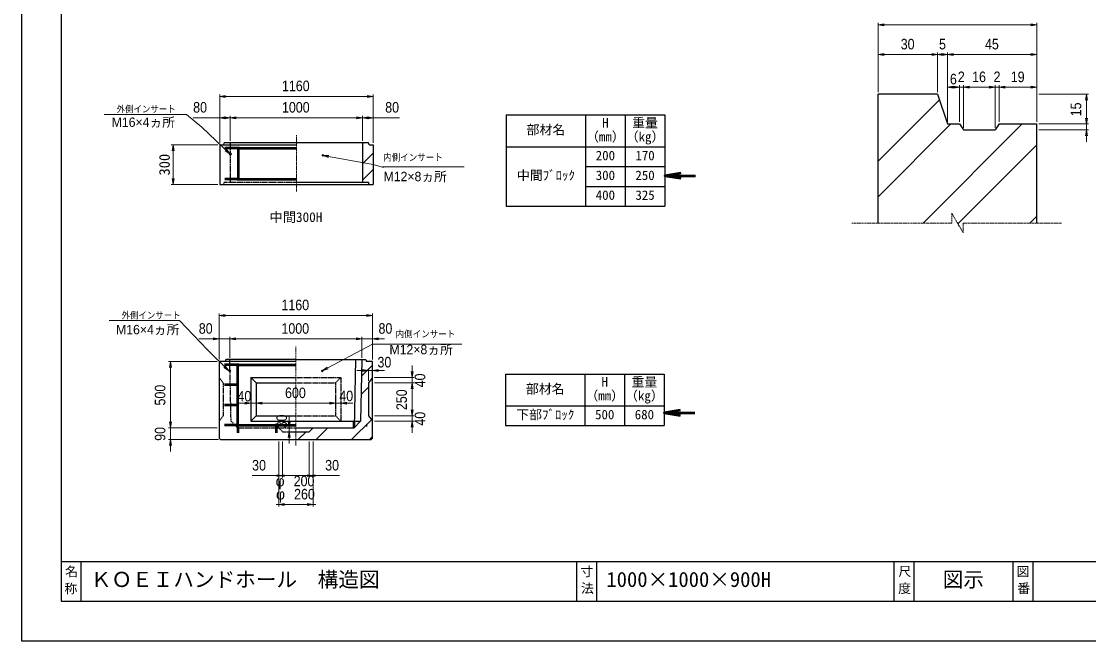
# Model space of a CAD drawing. Units: millimetres, scale not verified. Extents: x -210 to 210, y -148 to 148.
# Drawn here: x -210 to 59.1, y -148.5 to 7.8 of the extents above; entities that cross this region are included whole.
import ezdxf
from ezdxf.enums import TextEntityAlignment as Align

# ---------------------------------------------------------------- set-up
doc = ezdxf.new("R2010")
doc.units = ezdxf.units.MM
doc.linetypes.add('USER1', pattern=[12.95, 6.35, -3.175, 0.25, -3.175])
doc.linetypes.add('USER2', pattern=[4.7625, 3.175, -1.5875])
doc.layers.add('0-0', color=7, linetype='Continuous')
for name, color, linetype, lineweight in [('0-1_0', 9, 'Continuous', 25), ('0-2_dims', 2, 'Continuous', 13), ('0-3_pen1実線', 4, 'Continuous', 13), ('0-4_pen2実線', 3, 'Continuous', 13), ('0-5_pen3実線', 7, 'Continuous', 25), ('0-6_pen4実線', 6, 'Continuous', 25), ('0-7_pen1一点', 4, 'USER1', 13), ('0-8_pen2破線', 3, 'USER2', 25), ('0-9_鉄筋１', 7, 'Continuous', 50), ('0-A_鉄筋２', 7, 'Continuous', 50)]:
    doc.layers.add(name, color=color, linetype=linetype, lineweight=lineweight)
doc.styles.add('ＭＳ ゴシック', font='')
doc.styles.add('ＭＳ Ｐゴシック', font='')
doc.styles.get('ＭＳ ゴシック').set_extended_font_data('MS Gothic')
doc.styles.get('ＭＳ Ｐゴシック').set_extended_font_data('MS PGothic')

# ---------------------------------------------------------------- blocks, each defined once
blk = doc.blocks.new('部分図 1')
at = {"layer": '0-1_0'}
blk.add_lwpolyline([(0, 0), (12600, 0), (12600, 8910), (0, 8910)], close=True, dxfattribs=at)
at = {"layer": '0-2_dims'}
for p, q in [((6480.5, 4150.99), (6480.5, 4676.54)), ((6480.5, 4661.54), (7680.5, 4661.54)), ((7680.5, 3925.99), (7680.5, 4676.54)), ((6480.5, 4150.99), (6480.5, 4451.54)), ((6930.5, 4150.99), (6930.5, 4451.54)), ((6930.5, 4150.99), (6930.5, 4451.54)), ((7005.5, 3925.99), (7005.5, 4451.54)), ((7005.5, 3925.99), (7005.5, 4451.54)), ((7680.5, 3925.99), (7680.5, 4451.54)), ((6930.5, 4436.54), (6480.5, 4436.54)), ((6930.5, 4436.54), (7005.5, 4436.54)), ((7680.5, 4436.54), (7005.5, 4436.54)), ((7005.5, 3925.99), (7005.5, 4203.77)), ((7095.5, 3925.99), (7095.5, 4203.77)), ((7095.5, 3925.99), (7095.5, 4203.77)), ((7125.5, 3884.74), (7125.5, 4203.77)), ((7125.5, 3880.99), (7125.5, 4203.77)), ((7365.5, 3880.99), (7365.5, 4203.77)), ((7365.5, 3880.99), (7365.5, 4203.77)), ((7395.5, 3925.99), (7395.5, 4203.77)), ((7395.5, 3925.99), (7395.5, 4203.77)), ((7680.5, 3925.99), (7680.5, 4203.77)), ((1500.25, 3768.17), (1500.25, 4135.17)), ((1500.25, 4120.17), (2660.25, 4120.17)), ((2660.25, 3768.17), (2660.25, 4135.17)), ((7095.5, 4188.77), (7005.5, 4188.77)), ((7095.5, 4188.77), (7005.5, 4188.77)), ((7095.5, 4188.77), (7125.5, 4188.77)), ((7125.5, 4188.77), (7215.5, 4188.77)), ((7125.5, 4188.77), (7365.5, 4188.77)), ((7365.5, 4188.77), (7275.5, 4188.77)), ((7365.5, 4188.77), (7395.5, 4188.77)), ((7395.5, 4188.77), (7485.5, 4188.77)), ((7395.5, 4188.77), (7680.5, 4188.77)), ((7695.5, 4135.99), (8070.59, 4135.99)), ((8055.59, 4135.99), (8055.59, 3910.99)), ((1500.25, 3768.17), (1500.25, 3973.17)), ((1580.25, 3783.17), (1580.25, 3973.17)), ((1580.25, 3783.17), (1580.25, 3973.17)), ((1580.25, 3958.17), (2580.25, 3958.17)), ((2580.25, 3783.17), (2580.25, 3973.17)), ((2580.25, 3783.17), (2580.25, 3973.17)), ((2660.25, 3768.17), (2660.25, 3973.17)), ((8055.59, 3910.99), (8055.59, 4000.99)), ((7695.5, 3910.99), (8070.59, 3910.99)), ((7695.5, 3910.99), (8070.59, 3910.99)), ((8055.59, 3910.99), (8055.59, 3865.99)), ((7695.5, 3865.99), (8070.59, 3865.99)), ((8055.59, 3865.99), (8055.59, 3775.99)), ((1496.25, 2127), (1496.25, 2477.21)), ((2656.25, 2462.21), (1496.25, 2462.21)), ((2656.25, 2127), (2656.25, 2477.21)), ((1496.25, 2284.17), (1342.16, 2284.17)), ((1496.25, 2127), (1496.25, 2299.17)), ((1496.25, 2284.17), (1576.25, 2284.17)), ((1576.25, 2142), (1576.25, 2299.17)), ((1576.25, 2142), (1576.25, 2299.17)), ((1576.25, 2284.17), (1666.25, 2284.17)), ((1576.25, 2284.17), (2576.25, 2284.17)), ((2576.25, 2284.17), (2486.25, 2284.17)), ((2576.25, 2142), (2576.25, 2299.17)), ((2576.25, 2142), (2576.25, 2299.17)), ((2576.25, 2284.17), (2656.25, 2284.17)), ((2656.25, 2127), (2656.25, 2299.17)), ((2656.25, 2284.17), (2746.25, 2284.17)), ((1481.25, 2112), (1113.25, 2112)), ((1128.25, 1612), (1128.25, 2112)), ((2626.25, 2046.11), (2536.25, 2046.11)), ((2626.25, 1967), (2626.25, 2061.11)), ((2626.25, 2046.11), (2656.25, 2046.11)), ((2656.25, 2007), (2656.25, 2061.11)), ((2656.25, 2046.11), (2746.25, 2046.11)), ((2954.99, 1992), (2954.99, 2082)), ((2671.25, 1992), (2969.99, 1992)), ((2671.25, 1952), (2969.99, 1952)), ((2671.25, 1952), (2969.99, 1952)), ((2954.99, 1952), (2954.99, 1992)), ((2954.99, 1952), (2954.99, 1862)), ((2954.99, 1952), (2954.99, 1702)), ((1736.25, 1797), (1646.25, 1797)), ((1736.25, 1797), (1736.25, 1782)), ((1776.25, 1797), (1736.25, 1797)), ((1776.25, 1797), (1776.25, 1812)), ((1776.25, 1797), (1776.25, 1782)), ((1776.25, 1797), (1866.25, 1797)), ((1776.25, 1797), (2376.25, 1797)), ((2376.25, 1797), (2286.25, 1797)), ((2376.25, 1797), (2376.25, 1812)), ((2376.25, 1812), (2376.25, 1782)), ((2376.25, 1797), (2416.25, 1797)), ((2416.25, 1812), (2416.25, 1782)), ((2416.25, 1797), (2506.25, 1797)), ((2954.99, 1702), (2954.99, 1792)), ((1128.25, 1612), (1128.25, 1702)), ((2026.25, 1612), (2026.25, 1702)), ((2671.25, 1702), (2969.99, 1702)), ((2671.25, 1702), (2969.99, 1702)), ((2954.99, 1702), (2954.99, 1662)), ((2671.25, 1662), (2969.99, 1662)), ((2954.99, 1662), (2954.99, 1572)), ((1481.25, 1612), (1113.25, 1612)), ((1481.25, 1612), (1113.25, 1612)), ((1128.25, 1612), (1128.25, 1522)), ((2026.25, 1612), (2011.25, 1612)), ((2026.25, 1582), (2011.25, 1582)), ((2026.25, 1582), (2026.25, 1612)), ((2026.25, 1582), (2026.25, 1492)), ((1491.25, 1522), (1113.25, 1522)), ((1128.25, 1522), (1128.25, 1432)), ((1946.25, 1507), (1946.25, 1234)), ((1946.25, 1507), (1946.25, 1015)), ((1976.25, 1507), (1976.25, 1234)), ((1976.25, 1507), (1976.25, 1234)), ((2176.25, 1507), (2176.25, 1234)), ((2176.25, 1507), (2176.25, 1234)), ((2206.25, 1507), (2206.25, 1234)), ((2206.25, 1507), (2206.25, 1015)), ((1976.25, 1249), (1886.25, 1249)), ((1976.25, 1249), (2176.25, 1249)), ((2176.25, 1249), (2266.25, 1249)), ((1946.25, 1030), (1926.25, 1030)), ((1946.25, 1030), (2206.25, 1030)), ((2206.25, 1030), (2226.25, 1030))]:
    blk.add_line(p, q, dxfattribs=at)
at = {"layer": '0-2_dims', "lineweight": 18}
for p, q in [((1248.99, 3983.3), (627.52, 3983.3)), ((1485.25, 3753.17), (1132.25, 3753.17)), ((1147.25, 3753.17), (1147.25, 3453.17)), ((2732.04, 3587.17), (3348.51, 3587.17)), ((1485.25, 3453.17), (1132.25, 3453.17)), ((1193.37, 2422.43), (664.98, 2422.43)), ((2716.15, 2243.8), (3332.62, 2243.8))]:
    blk.add_line(p, q, dxfattribs=at)
at = {"layer": '0-2_dims', "lineweight": 50}
for p, q in [((4867.61, 3519.7), (5098, 3519.7)), ((4862.61, 1725.5), (5093, 1725.5))]:
    blk.add_line(p, q, dxfattribs=at)
at = {"layer": '0-2_dims'}
for points in [[(6525.5, 4669.04), (6480.5, 4661.54), (6525.5, 4654.04)], [(7635.5, 4654.04), (7680.5, 4661.54), (7635.5, 4669.04)], [(6525.5, 4444.04), (6480.5, 4436.54), (6525.5, 4429.04)], [(6885.5, 4429.04), (6930.5, 4436.54), (6885.5, 4444.04)], [(6975.5, 4444.04), (6930.5, 4436.54), (6975.5, 4429.04)], [(6960.5, 4429.04), (7005.5, 4436.54), (6960.5, 4444.04)], [(7050.5, 4444.04), (7005.5, 4436.54), (7050.5, 4429.04)], [(7635.5, 4429.04), (7680.5, 4436.54), (7635.5, 4444.04)], [(1545.25, 4127.67), (1500.25, 4120.17), (1545.25, 4112.67)], [(2615.25, 4112.67), (2660.25, 4120.17), (2615.25, 4127.67)], [(7050.5, 4196.27), (7005.5, 4188.77), (7050.5, 4181.27)], [(7050.5, 4181.27), (7095.5, 4188.77), (7050.5, 4196.27)], [(7170.5, 4196.27), (7125.5, 4188.77), (7170.5, 4181.27)], [(7170.5, 4196.27), (7125.5, 4188.77), (7170.5, 4181.27)], [(7320.5, 4181.27), (7365.5, 4188.77), (7320.5, 4196.27)], [(7320.5, 4181.27), (7365.5, 4188.77), (7320.5, 4196.27)], [(7440.5, 4196.27), (7395.5, 4188.77), (7440.5, 4181.27)], [(7440.5, 4196.27), (7395.5, 4188.77), (7440.5, 4181.27)], [(7635.5, 4181.27), (7680.5, 4188.77), (7635.5, 4196.27)], [(8063.09, 4090.99), (8055.59, 4135.99), (8048.09, 4090.99)], [(1580.25, 3683.17), (1364.39, 3885.93), (1248.99, 3983.3)], [(1580.25, 3958.17), (1500.25, 3958.17), (1299.43, 3958.17)], [(1545.25, 3965.67), (1500.25, 3958.17), (1545.25, 3950.67)], [(1535.25, 3950.67), (1580.25, 3958.17), (1535.25, 3965.67)], [(1625.25, 3965.67), (1580.25, 3958.17), (1625.25, 3950.67)], [(2535.25, 3950.67), (2580.25, 3958.17), (2535.25, 3965.67)], [(2625.25, 3965.67), (2580.25, 3958.17), (2625.25, 3950.67)], [(2580.25, 3958.17), (2660.25, 3958.17), (2861.08, 3958.17)], [(2615.25, 3950.67), (2660.25, 3958.17), (2615.25, 3965.67)], [(8048.09, 3955.99), (8055.59, 3910.99), (8063.09, 3955.99)], [(8048.09, 3955.99), (8055.59, 3910.99), (8063.09, 3955.99)], [(8063.09, 3820.99), (8055.59, 3865.99), (8048.09, 3820.99)], [(1542.32, 3708.51), (1580.25, 3683.17), (1552.59, 3719.44)], [(2325.87, 3672.39), (2280.25, 3673.17), (2323.15, 3657.64)], [(2280.25, 3673.17), (2660.25, 3603.17), (2739.76, 3581.67)], [(1568.25, 2042), (1408.09, 2202.15), (1196.21, 2422.43)], [(1541.25, 2469.71), (1496.25, 2462.21), (1541.25, 2454.71)], [(2611.25, 2454.71), (2656.25, 2462.21), (2611.25, 2469.71)], [(1451.25, 2276.67), (1496.25, 2284.17), (1451.25, 2291.67)], [(1621.25, 2291.67), (1576.25, 2284.17), (1621.25, 2276.67)], [(1621.25, 2291.67), (1576.25, 2284.17), (1621.25, 2276.67)], [(2531.25, 2276.67), (2576.25, 2284.17), (2531.25, 2291.67)], [(2531.25, 2276.67), (2576.25, 2284.17), (2531.25, 2291.67)], [(2701.25, 2291.67), (2656.25, 2284.17), (2701.25, 2276.67)], [(2276.25, 2042), (2656.25, 2243.8), (2731.7, 2243.8)], [(1135.75, 2067), (1128.25, 2112), (1120.75, 2067)], [(1531.13, 2068.52), (1568.25, 2042), (1541.73, 2079.12)], [(2312.47, 2069.73), (2276.25, 2042), (2319.51, 2056.48)], [(2581.25, 2038.61), (2626.25, 2046.11), (2581.25, 2053.61)], [(2701.25, 2053.61), (2656.25, 2046.11), (2701.25, 2038.61)], [(2947.49, 2037), (2954.99, 1992), (2962.49, 2037)], [(2962.49, 1907), (2954.99, 1952), (2947.49, 1907)], [(2962.49, 1907), (2954.99, 1952), (2947.49, 1907)], [(1691.25, 1789.5), (1736.25, 1797), (1691.25, 1804.5)], [(1821.25, 1804.5), (1776.25, 1797), (1821.25, 1789.5)], [(1821.25, 1804.5), (1776.25, 1797), (1821.25, 1789.5)], [(2331.25, 1789.5), (2376.25, 1797), (2331.25, 1804.5)], [(2331.25, 1789.5), (2376.25, 1797), (2331.25, 1804.5)], [(2461.25, 1804.5), (2416.25, 1797), (2461.25, 1789.5)], [(2947.49, 1747), (2954.99, 1702), (2962.49, 1747)], [(2947.49, 1747), (2954.99, 1702), (2962.49, 1747)], [(1120.75, 1657), (1128.25, 1612), (1135.75, 1657)], [(1120.75, 1657), (1128.25, 1612), (1135.75, 1657)], [(2018.75, 1657), (2026.25, 1612), (2033.75, 1657)], [(2962.49, 1617), (2954.99, 1662), (2947.49, 1617)], [(2033.75, 1537), (2026.25, 1582), (2018.75, 1537)], [(1135.75, 1477), (1128.25, 1522), (1120.75, 1477)], [(1976.25, 1249), (1946.25, 1249), (1745.42, 1249)], [(1931.25, 1241.5), (1976.25, 1249), (1931.25, 1256.5)], [(1931.25, 1241.5), (1976.25, 1249), (1931.25, 1256.5)], [(1991.25, 1256.5), (1946.25, 1249), (1991.25, 1241.5)], [(2161.25, 1241.5), (2206.25, 1249), (2161.25, 1256.5)], [(2221.25, 1256.5), (2176.25, 1249), (2221.25, 1241.5)], [(2221.25, 1256.5), (2176.25, 1249), (2221.25, 1241.5)], [(2176.25, 1249), (2206.25, 1249), (2407.07, 1249)], [(1991.25, 1037.5), (1946.25, 1030), (1991.25, 1022.5)], [(2161.25, 1022.5), (2206.25, 1030), (2161.25, 1037.5)]]:
    blk.add_lwpolyline(points, dxfattribs=at)
at = {"layer": '0-2_dims', "lineweight": 18}
for points in [[(1154.75, 3708.17), (1147.25, 3753.17), (1139.75, 3708.17)], [(1139.75, 3498.17), (1147.25, 3453.17), (1154.75, 3498.17)]]:
    blk.add_lwpolyline(points, dxfattribs=at)
at = {"layer": '0-2_dims', "lineweight": 50}
for points in [[(4987.61, 3539.7), (4867.61, 3519.7), (4987.61, 3499.7)], [(4982.61, 1745.5), (4862.61, 1725.5), (4982.61, 1705.5)]]:
    blk.add_lwpolyline(points, dxfattribs=at)
at = {"layer": '0-3_pen1実線'}
for p, q in [((6480.5, 3629.61), (6944.6, 4093.7)), ((6480.5, 3360.2), (7031.29, 3910.99)), ((6820.11, 3160.99), (7570.11, 3910.99)), ((2580.25, 3760.82), (2587.6, 3768.17)), ((7083.8, 3155.28), (7680.5, 3751.98)), ((2580.25, 3610.17), (2660.25, 3690.17)), ((2580.25, 3486.44), (2660.25, 3566.44)), ((7628.33, 3160.99), (7680.5, 3213.16)), ((2573.55, 2001.57), (2656.25, 2084.26)), ((2570.59, 1863.9), (2626.25, 1919.56)), ((2498.1, 1522), (2648.47, 1672.37)), ((2093.98, 1522), (2153.98, 1582)), ((2228.69, 1522), (2318.69, 1612)), ((2632.8, 1522), (2656.25, 1545.45))]:
    blk.add_line(p, q, dxfattribs=at)
at = {"layer": '0-4_pen2実線'}
for centre, radius in [((1580.25, 3683.17), 8), ((2280.25, 3673.17), 6), ((1576.25, 2042), 8), ((2276.25, 2042), 6)]:
    blk.add_circle(centre, radius, dxfattribs=at)
at = {"layer": '0-5_pen3実線'}
for p, q in [((6480.5, 3160.99), (6480.5, 4135.99)), ((6930.5, 4135.99), (6480.5, 4135.99)), ((4267.61, 3979), (4267.61, 3289)), ((4567.61, 3979), (4567.61, 3289)), ((7395.5, 3910.99), (7365.5, 3865.99)), ((7395.5, 3910.99), (7680.5, 3910.99)), ((7680.5, 3160.99), (7680.5, 3910.99)), ((1500.25, 3753.17), (1500.25, 3453.17)), ((1500.25, 3753.17), (2080.25, 3753.17)), ((1530.25, 3753.17), (1535.25, 3768.17)), ((2625.25, 3768.17), (1535.25, 3768.17)), ((2580.25, 3768.17), (2580.25, 3468.17)), ((2630.25, 3753.17), (2625.25, 3768.17)), ((2630.25, 3753.17), (2660.25, 3753.17)), ((2660.25, 3753.17), (2660.25, 3453.17)), ((3667.61, 3739), (4867.61, 3739)), ((4267.61, 3589), (4867.61, 3589)), ((1500.25, 3453.17), (2660.25, 3453.17)), ((2625.25, 3468.17), (2080.25, 3468.17)), ((2630.25, 3453.17), (2625.25, 3468.17)), ((4267.61, 3439), (4867.61, 3439)), ((1496.25, 2112), (1496.25, 1532)), ((2076.25, 2112), (1496.25, 2112)), ((1546.25, 2127), (1541.25, 2112)), ((2527.32, 2127), (2516.25, 1612)), ((2576.25, 2127), (2566.25, 1662)), ((2606.25, 2127), (2611.25, 2112)), ((2656.25, 2112), (2611.25, 2112)), ((2656.25, 2112), (2611.25, 2112)), ((2656.25, 1532), (2656.25, 2112)), ((1736.25, 1992), (2076.25, 1992)), ((1736.25, 1992), (1776.25, 1952)), ((1736.25, 1992), (1736.25, 1662)), ((1776.25, 1952), (2076.25, 1952)), ((1776.25, 1952), (1776.25, 1702)), ((2656.25, 1992), (2626.25, 1952)), ((2626.25, 1952), (2626.25, 1702)), ((4262.61, 2018), (4262.61, 1628)), ((4562.61, 2018), (4562.61, 1628)), ((3662.61, 1778), (4862.61, 1778)), ((1776.25, 1702), (1736.25, 1662)), ((1776.25, 1702), (2076.25, 1702)), ((2626.25, 1702), (2656.25, 1662)), ((1736.25, 1662), (2566.25, 1662)), ((2566.25, 1662), (2516.25, 1612)), ((2076.25, 1612), (2516.25, 1612)), ((2076.25, 1612), (2516.25, 1612)), ((2076.25, 1582), (2176.25, 1582)), ((2076.25, 1582), (2176.25, 1582)), ((2176.25, 1582), (2206.25, 1612)), ((1496.25, 1532), (1506.25, 1522)), ((1506.25, 1522), (2646.25, 1522)), ((2656.25, 1532), (2646.25, 1522)), ((450, 600), (450, 300)), ((4350, 600), (4350, 300)), ((6750, 600), (6750, 300)), ((7650, 600), (7650, 300))]:
    blk.add_line(p, q, dxfattribs=at)
for points in [[(6930.5, 4135.99), (7005.5, 3910.99), (7095.5, 3910.99), (7125.5, 3865.99), (7365.5, 3865.99)], [(2076.25, 2127), (1546.25, 2127), (1541.25, 2112)], [(2076.25, 2127), (2606.25, 2127), (2611.25, 2112)]]:
    blk.add_lwpolyline(points, dxfattribs=at)
at = {"layer": '0-6_pen4実線'}
for p, q in [((3667.61, 3979), (4867.61, 3979)), ((3667.61, 3979), (3667.61, 3289)), ((4867.61, 3979), (4867.61, 3289)), ((3667.61, 3289), (4867.61, 3289)), ((3662.61, 2018), (4862.61, 2018)), ((3662.61, 2018), (3662.61, 1628)), ((4862.61, 2018), (4862.61, 1628)), ((3662.61, 1628), (4862.61, 1628)), ((300, 600), (12300, 600)), ((4200, 600), (4200, 300)), ((6600, 600), (6600, 300)), ((7500, 600), (7500, 300))]:
    blk.add_line(p, q, dxfattribs=at)
blk.add_lwpolyline([(300, 300), (12300, 300), (12300, 8610), (300, 8610)], close=True, dxfattribs=at)
at = {"layer": '0-7_pen1一点'}
for p, q in [((2080.25, 3826.88), (2080.25, 3400.17)), ((7037.2, 3160.99), (7037.2, 3235.99)), ((7123.8, 3085.99), (7037.2, 3235.99)), ((7037.2, 3160.99), (6280.79, 3160.99)), ((7868, 3160.99), (7123.8, 3160.99)), ((7123.8, 3160.99), (7123.8, 3085.99)), ((2076.25, 2227), (2076.25, 1476.58))]:
    blk.add_line(p, q, dxfattribs=at)
at = {"layer": '0-8_pen2破線'}
for p, q in [((1580.25, 3768.17), (1580.25, 3468.17)), ((1530.25, 3453.17), (1535.25, 3468.17)), ((2080.25, 3468.17), (1535.25, 3468.17)), ((1586.25, 1662), (1576.25, 2127)), ((1496.25, 1992), (1526.25, 1952)), ((1526.25, 1952), (1526.25, 1702)), ((2076.25, 1992), (2416.25, 1992)), ((2076.25, 1952), (2376.25, 1952)), ((2416.25, 1992), (2376.25, 1952)), ((2376.25, 1952), (2376.25, 1702)), ((2416.25, 1992), (2416.25, 1662)), ((2626.25, 1952), (2626.25, 1702)), ((1526.25, 1702), (1496.25, 1662)), ((2076.25, 1702), (2376.25, 1702)), ((2376.25, 1702), (2416.25, 1662)), ((1636.25, 1612), (1586.25, 1662)), ((1636.25, 1612), (2076.25, 1612)), ((1976.25, 1582), (1946.25, 1612)), ((1976.25, 1582), (2076.25, 1582))]:
    blk.add_line(p, q, dxfattribs=at)
at = {"layer": '0-9_鉄筋１'}
for p, q in [((1640.25, 3738.17), (1640.25, 3483.17)), ((1640.25, 3728.17), (2080.25, 3728.17)), ((1640.25, 3493.17), (2080.25, 3493.17)), ((1636.25, 1612), (1636.25, 2097)), ((1636.25, 2087), (2076.25, 2087)), ((1636.25, 1632), (2076.25, 1632)), ((1926.25, 1642), (1926.25, 1612)), ((2516.25, 1612), (2516.25, 1662))]:
    blk.add_line(p, q, dxfattribs=at)
at = {"layer": '0-A_鉄筋２'}
for p, q in [((1640.25, 3728.17), (1540.25, 3728.17)), ((1640.25, 3493.17), (1540.25, 3493.17)), ((1636.25, 2087), (1536.25, 2087)), ((1636.25, 1937), (1536.25, 1937)), ((1636.25, 1782), (1536.25, 1782)), ((2516.25, 1782), (2519.9, 1782)), ((1636.25, 1632), (1536.25, 1632)), ((2516.25, 1632), (2516.68, 1632)), ((2608.1, 1632), (2616.25, 1632)), ((1636.25, 1612), (1636.25, 1572)), ((1926.25, 1612), (1926.25, 1572))]:
    blk.add_line(p, q, dxfattribs=at)
at = {"layer": '0-2_dims', "color": 7, "style": 'ＭＳ Ｐゴシック', "width": 0.9}
for s, height, p in [('30', 79.98, (6650.95, 4451.54)), ('5', 79.98, (6940.73, 4451.54)), ('45', 79.98, (7288.45, 4451.54)), ('6', 79.98, (7023.23, 4186.72)), ('2', 79.98, (7083.23, 4203.77)), ('16', 79.98, (7190.95, 4203.77)), ('2', 79.98, (7353.23, 4203.77)), ('19', 79.98, (7483.45, 4203.77)), ('1160', 79.98, (1971.16, 4135.17)), ('外側インサート', 50.68, (720.59, 3983.3)), ('80', 79.98, (1299.43, 3973.17)), ('1000', 79.98, (1971.16, 3973.17)), ('80', 79.98, (2751.99, 3973.17)), ('内側インサート', 51.2, (2736.32, 3617.25)), ('1160', 79.98, (1967.16, 2477.21)), ('外側インサート', 50.68, (758.05, 2422.43)), ('80', 79.98, (1342.16, 2299.17)), ('1000', 79.98, (1967.16, 2299.17)), ('80', 79.98, (2701.25, 2299.17)), ('内側インサート', 51.2, (2830.99, 2280.21)), ('30', 79.98, (2693.49, 2044.07)), ('40', 79.98, (1634.7, 1786.45)), ('600', 79.98, (1994.43, 1812)), ('40', 79.98, (2404.7, 1788.45)), ('30', 79.98, (1745.42, 1264)), ('30', 79.98, (2297.98, 1264)), ('200', 79.98, (2059.61, 1144.45)), ('260', 79.98, (2062.61, 1045))]:
    blk.add_text(s, height=height, dxfattribs=at).set_placement(p, align=Align.BOTTOM_LEFT)
for s, p in [('15', (8040.59, 3968.95)), ('40', (3079.08, 1917.45)), ('500', (1113.25, 1780.18)), ('250', (2939.99, 1745.18)), ('30', (2033.18, 1607.45)), ('40', (3079.08, 1627.45)), ('90', (1113.25, 1512.45))]:
    blk.add_text(s, height=79.98, rotation=90, dxfattribs=at).set_placement(p, align=Align.BOTTOM_LEFT)
at = {"layer": '0-2_dims', "color": 7, "style": 'ＭＳ Ｐゴシック'}
for s, height, p in [('M16×4ヵ所', 70.81, (683.3, 3867.87)), ('M12×8ヵ所', 70.81, (2739.76, 3456.87)), ('M16×4ヵ所', 70.81, (716.28, 2298)), ('M12×8ヵ所', 70.81, (2784.42, 2147.21)), ('φ', 79.98, (1923.25, 1144.45)), ('φ', 79.98, (1926.25, 1045))]:
    blk.add_text(s, height=height, dxfattribs=at).set_placement(p, align=Align.BOTTOM_LEFT)
at = {"layer": '0-2_dims', "color": 7, "style": 'ＭＳ ゴシック'}
blk.add_text('300', height=80.65, rotation=90, dxfattribs=at).set_placement((1146.75, 3520.67), align=Align.BOTTOM_LEFT)
at = {"layer": '0-5_pen3実線', "style": 'ＭＳ ゴシック'}
for s, height, p in [('H', 71.47, (4393.24, 3862.75)), ('重量', 71.47, (4620.13, 3862.76)), ('部材名', 71.47, (3821.39, 3810.26)), ('（mm）', 71.49, (4271.35, 3757.74)), ('（kg）', 71.49, (4571.35, 3757.74)), ('200', 71.47, (4344.5, 3615.26)), ('170', 71.47, (4644.5, 3615.26)), ('中間ﾌﾞﾛｯｸ', 71.48, (3748.25, 3465.25)), ('300', 71.47, (4344.5, 3465.26)), ('250', 71.47, (4644.5, 3465.26)), ('400', 71.46, (4344.51, 3315.27)), ('325', 71.47, (4644.5, 3315.26)), ('中間300H', 73.31, (1877.25, 3147.17)), ('部材名', 71.47, (3816.39, 1849.26)), ('H', 71.47, (4388.24, 1901.75)), ('重量', 71.47, (4615.13, 1901.76)), ('（mm）', 71.49, (4266.35, 1796.74)), ('（kg）', 71.49, (4566.35, 1796.74)), ('下部ﾌﾞﾛｯｸ', 71.48, (3743.25, 1654.25)), ('500', 71.47, (4339.5, 1654.26)), ('680', 71.48, (4639.49, 1654.25)), ('名', 71.47, (330.86, 466.05)), ('寸', 71.38, (4229.1, 466.63)), ('尺', 71.42, (6633.3, 467.75)), ('図', 71.42, (7527.6, 467)), ('ＫＯＥＩハンドホール\u3000構造図', 114.4, (525, 372)), ('1000×1000×900H', 114.4, (4425, 372.01)), ('図示', 114.3, (6969.04, 372.02)), ('称', 71.43, (325.72, 337.31)), ('法', 71.44, (4232.55, 339.37)), ('度', 71.44, (6632.55, 339)), ('番', 71.42, (7533.3, 339.75))]:
    blk.add_text(s, height=height, dxfattribs=at).set_placement(p, align=Align.BOTTOM_LEFT)

msp = doc.modelspace()

# ---------------------------------------------------------------- block references
at = {"layer": '0-0', "xscale": 0.0333333, "yscale": 0.0333333}
msp.add_blockref('部分図 1', (-210, -148.5), dxfattribs=at)

doc.saveas('drawing.dxf')
